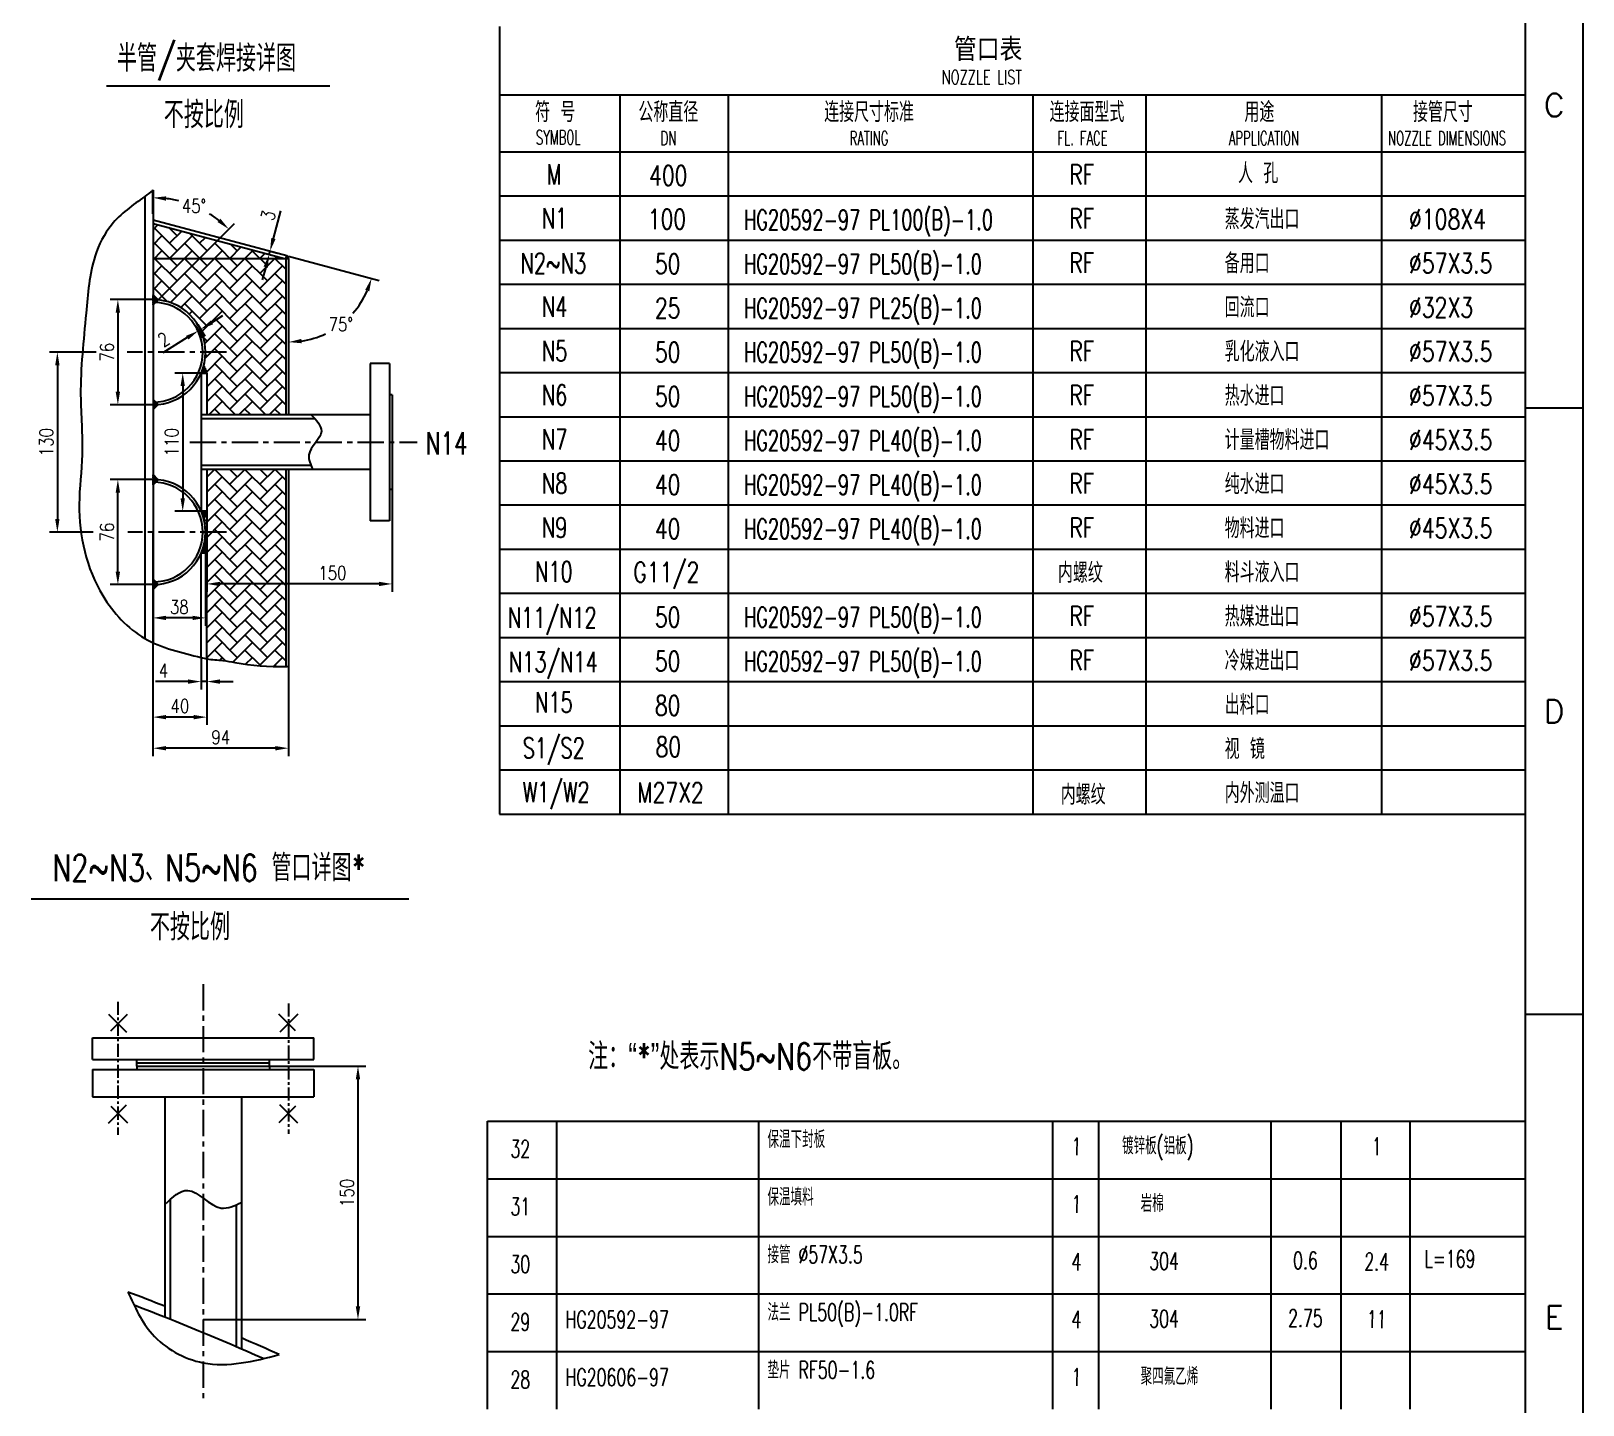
# Model space of a CAD drawing. Header units: millimetres. Extents: x 6795 to 13329, y 1691 to 10942.
# Drawn here: x 10368 to 13329, y 5572 to 8193 of the extents above; entities that cross this region are included whole.
import ezdxf
from ezdxf.enums import TextEntityAlignment as Align

# ---------------------------------------------------------------- set-up
doc = ezdxf.new("R2010")
doc.units = ezdxf.units.MM
doc.header["$LTSCALE"] = 10
doc.linetypes.add('CENTER', pattern=[2, 1.25, -0.25, 0.25, -0.25])
for name, color, linetype in [('1轮廓实线层', 7, 'Continuous'), ('2细线层', 4, 'Continuous'), ('3中心线层', 1, 'CENTER'), ('5剖面线层', 2, 'Continuous'), ('6文字层', 3, 'Continuous'), ('7标注层', 4, 'Continuous'), ('图框层', 7, 'Continuous')]:
    doc.layers.add(name, color=color, linetype=linetype)
doc.styles.add('PC_TEXTSTYLE', font='romans.shx', dxfattribs={"width": 0.8, "bigfont": 'hzfs.shx'})
doc.styles.add('TH_GBDIM', font='romans.shx', dxfattribs={"width": 0.8, "bigfont": 'gbcbig.shx'})
doc.dimstyles.new('TH_GBDIM', dxfattribs={"dimtxt": 26, "dimasz": 25, "dimexe": 15, "dimexo": 0, "dimgap": 8, "dimtad": 1, "dimdec": 1, "dimzin": 0, "dimdsep": 46, "dimtxsty": 'TH_GBDIM', "dimcen": 20, "dimclrd": 130, "dimclre": 130, "dimclrt": 3, "dimadec": 0, "dimazin": 0, "dimtfac": 0.714286, "dimtdec": 1, "dimtmove": 0, "dimatfit": 3, "dimfxl": 0, "dimtolj": 1, "dimtzin": 0, "dimlwd": -1, "dimlwe": -1, "dimarcsym": 0})

# ---------------------------------------------------------------- blocks, each defined once
blk = doc.blocks.new('*D33')
at = {"layer": '7标注层', "color": 130, "ltscale": 2}
for p, q in [((10696.8, 6217.8), (11007.2, 6217.8)), ((10992.2, 6192.8), (10992.2, 5759.6)), ((10696.8, 5734.6), (11007.2, 5734.6))]:
    blk.add_line(p, q, dxfattribs=at)
for points in [[(10988, 6192.8), (10996.4, 6192.8), (10992.2, 6217.8)], [(10988, 5759.6), (10996.4, 5759.6), (10992.2, 5734.6)]]:
    blk.add_solid(points, dxfattribs=at)
at = {"layer": 'Defpoints', "color": 0, "ltscale": 2}
for p in [(10696.8, 6217.8), (10696.8, 5734.6), (10992.2, 5734.6)]:
    blk.add_point(p, dxfattribs=at)
at = {"layer": '7标注层', "color": 3, "ltscale": 2, "insert": (10971.2, 5976.2), "char_height": 26, "attachment_point": 5, "rotation": 90, "style": 'TH_GBDIM'}
blk.add_mtext('\\A1;150{}{}', dxfattribs=at)
blk = doc.blocks.new('*D56')
at = {"layer": '7标注层', "color": 130, "ltscale": 2}
for p, q in [((10601.1, 7844.1), (10601.1, 7889.7)), ((10610.9, 7679.8), (10756.4, 7825.4))]:
    blk.add_line(p, q, dxfattribs=at)
for start, end in [(76.1417, 82.9957), (52.0043, 58.2748)]:
    blk.add_arc((10601.1, 7670.1), 204.6, start, end, dxfattribs=at)
for points in [[(10625.8, 7869), (10626.3, 7877.3), (10601.1, 7874.7)], [(10729.9, 7834.5), (10724.3, 7828.2), (10745.8, 7814.8)]]:
    blk.add_solid(points, dxfattribs=at)
at = {"layer": 'Defpoints', "color": 0, "ltscale": 2}
for p in [(10703.5, 7847.3), (10601.1, 7844.1), (10601.1, 7670.1), (10610.9, 7679.8), (10601.1, 7023.9)]:
    blk.add_point(p, dxfattribs=at)
at = {"layer": '7标注层', "color": 3, "ltscale": 2, "insert": (10679.4, 7859.1), "char_height": 26, "attachment_point": 5, "style": 'TH_GBDIM'}
blk.add_mtext('\\A1;45%%d{}{}', dxfattribs=at)
blk = doc.blocks.new('*D57')
at = {"layer": '7标注层', "color": 130, "ltscale": 2}
for p, q in [((10601.1, 7680.3), (10519.1, 7680.3)), ((10534.1, 7655.3), (10534.1, 7504.7)), ((10601.1, 7479.7), (10519.1, 7479.7))]:
    blk.add_line(p, q, dxfattribs=at)
for points in [[(10529.9, 7655.3), (10538.3, 7655.3), (10534.1, 7680.3)], [(10529.9, 7504.7), (10538.3, 7504.7), (10534.1, 7479.7)]]:
    blk.add_solid(points, dxfattribs=at)
at = {"layer": 'Defpoints', "color": 0, "ltscale": 2}
for p in [(10601.1, 7680.3), (10534.1, 7479.7), (10601.1, 7479.7)]:
    blk.add_point(p, dxfattribs=at)
at = {"layer": '7标注层', "color": 3, "ltscale": 2, "insert": (10513.1, 7580), "char_height": 26, "attachment_point": 5, "rotation": 90, "style": 'TH_GBDIM'}
blk.add_mtext('\\A1;76{}{}', dxfattribs=at)
blk = doc.blocks.new('*D58')
at = {"layer": '7标注层', "color": 130, "ltscale": 2}
for p, q in [((10601.1, 7337.1), (10519.1, 7337.1)), ((10534.1, 7161.5), (10534.1, 7312.1)), ((10601.1, 7136.5), (10519.1, 7136.5))]:
    blk.add_line(p, q, dxfattribs=at)
for points in [[(10529.9, 7312.1), (10538.3, 7312.1), (10534.1, 7337.1)], [(10529.9, 7161.5), (10538.3, 7161.5), (10534.1, 7136.5)]]:
    blk.add_solid(points, dxfattribs=at)
at = {"layer": 'Defpoints', "color": 0, "ltscale": 2}
for p in [(10534.1, 7337.1), (10601.1, 7337.1), (10601.1, 7136.5)]:
    blk.add_point(p, dxfattribs=at)
at = {"layer": '7标注层', "color": 3, "ltscale": 2, "insert": (10513.1, 7236.8), "char_height": 26, "attachment_point": 5, "rotation": 90, "style": 'TH_GBDIM'}
blk.add_mtext('\\A1;76{}{}', dxfattribs=at)
blk = doc.blocks.new('*D59')
at = {"layer": '7标注层', "color": 130, "ltscale": 2}
for p, q in [((10713.4, 7636.8), (10734.6, 7649.9)), ((10682, 7630), (10695.5, 7608.1)), ((10686.5, 7632.8), (10700, 7610.8)), ((10692.1, 7623.6), (10687.6, 7620.8)), ((10666.4, 7607.7), (10619.7, 7578.8))]:
    blk.add_line(p, q, dxfattribs=at)
for points in [[(10711.2, 7640.3), (10715.6, 7633.2), (10692.1, 7623.6)], [(10664.2, 7611.2), (10668.6, 7604.1), (10687.6, 7620.8)]]:
    blk.add_solid(points, dxfattribs=at)
at = {"layer": 'Defpoints', "color": 0, "ltscale": 2}
for p in [(10682, 7630), (10686.5, 7632.8), (10692.1, 7623.6)]:
    blk.add_point(p, dxfattribs=at)
at = {"layer": '7标注层', "color": 3, "ltscale": 2, "insert": (10621.4, 7604.5), "char_height": 26, "attachment_point": 5, "rotation": 31.7425, "style": 'TH_GBDIM'}
blk.add_mtext('\\A1;2', dxfattribs=at)
blk = doc.blocks.new('*D60')
at = {"layer": '7标注层', "color": 130, "ltscale": 2}
for p, q in [((10601.1, 7236.8), (10601.1, 7058.1)), ((10701.5, 7236.8), (10701.5, 7058.1)), ((10676.5, 7073.1), (10626.1, 7073.1))]:
    blk.add_line(p, q, dxfattribs=at)
for points in [[(10626.1, 7077.2), (10626.1, 7068.9), (10601.1, 7073.1)], [(10676.5, 7077.2), (10676.5, 7068.9), (10701.5, 7073.1)]]:
    blk.add_solid(points, dxfattribs=at)
at = {"layer": 'Defpoints', "color": 0, "ltscale": 2}
for p in [(10601.1, 7236.8), (10701.5, 7236.8), (10601.1, 7073.1)]:
    blk.add_point(p, dxfattribs=at)
at = {"layer": '7标注层', "color": 3, "ltscale": 2, "insert": (10651.3, 7094.1), "char_height": 26, "attachment_point": 5, "style": 'TH_GBDIM'}
blk.add_mtext('\\A1;38{}{}', dxfattribs=at)
blk = doc.blocks.new('*D61')
at = {"layer": '7标注层', "color": 130, "ltscale": 2}
for p, q in [((10601.1, 7023.9), (10601.1, 6809.5)), ((10859.7, 6980.7), (10859.7, 6809.5)), ((10834.7, 6824.5), (10626.1, 6824.5))]:
    blk.add_line(p, q, dxfattribs=at)
for points in [[(10626.1, 6828.6), (10626.1, 6820.3), (10601.1, 6824.5)], [(10834.7, 6828.6), (10834.7, 6820.3), (10859.7, 6824.5)]]:
    blk.add_solid(points, dxfattribs=at)
at = {"layer": 'Defpoints', "color": 0, "ltscale": 2}
for p in [(10601.1, 7023.9), (10859.7, 6980.7), (10601.1, 6824.5)]:
    blk.add_point(p, dxfattribs=at)
at = {"layer": '7标注层', "color": 3, "ltscale": 2, "insert": (10730.4, 6845.5), "char_height": 26, "attachment_point": 5, "style": 'TH_GBDIM'}
blk.add_mtext('\\A1;94', dxfattribs=at)
blk = doc.blocks.new('*D70')
at = {"layer": '7标注层', "color": 130, "ltscale": 2}
for p, q in [((10492.4, 7580), (10403.7, 7580)), ((10418.7, 7555), (10418.7, 7261.8)), ((10486.9, 7236.8), (10403.7, 7236.8))]:
    blk.add_line(p, q, dxfattribs=at)
for points in [[(10414.5, 7555), (10422.8, 7555), (10418.7, 7580)], [(10414.5, 7261.8), (10422.8, 7261.8), (10418.7, 7236.8)]]:
    blk.add_solid(points, dxfattribs=at)
at = {"layer": 'Defpoints', "color": 0, "ltscale": 2}
for p in [(10492.4, 7580), (10418.7, 7236.8), (10486.9, 7236.8)]:
    blk.add_point(p, dxfattribs=at)
at = {"layer": '7标注层', "color": 3, "ltscale": 2, "insert": (10397.7, 7408.4), "char_height": 26, "attachment_point": 5, "rotation": 90, "style": 'TH_GBDIM'}
blk.add_mtext('\\A1;130{}{}', dxfattribs=at)
blk = doc.blocks.new('*D71')
at = {"layer": '7标注层', "color": 130, "ltscale": 2}
for p, q in [((10601.1, 7062.5), (10601.1, 6868.8)), ((10703.8, 6996.4), (10703.8, 6868.8)), ((10678.8, 6883.8), (10626.1, 6883.8))]:
    blk.add_line(p, q, dxfattribs=at)
for points in [[(10626.1, 6887.9), (10626.1, 6879.6), (10601.1, 6883.8)], [(10678.8, 6887.9), (10678.8, 6879.6), (10703.8, 6883.8)]]:
    blk.add_solid(points, dxfattribs=at)
at = {"layer": 'Defpoints', "color": 0, "ltscale": 2}
for p in [(10601.1, 7062.5), (10703.8, 6996.4), (10601.1, 6883.8)]:
    blk.add_point(p, dxfattribs=at)
at = {"layer": '7标注层', "color": 3, "ltscale": 2, "insert": (10652.5, 6904.8), "char_height": 26, "attachment_point": 5, "style": 'TH_GBDIM'}
blk.add_mtext('\\A1;40{}{}', dxfattribs=at)
blk = doc.blocks.new('*D72')
at = {"layer": '7标注层', "color": 130, "ltscale": 2}
blk.add_line((10859.7, 7763.3), (11032.6, 7717), dxfattribs=at)
for start, end in [(318.2913, 336.2601), (278.7399, 295.4794)]:
    blk.add_arc((10859.7, 7763.3), 164.1, start, end, dxfattribs=at)
for points in [[(11005.9, 7698.6), (11013.8, 7695.9), (11018.1, 7720.8)], [(10884.9, 7597), (10884.3, 7605.3), (10859.7, 7599.3)]]:
    blk.add_solid(points, dxfattribs=at)
at = {"layer": 'Defpoints', "color": 0, "ltscale": 2}
for p in [(10601.1, 7832.6), (10856.3, 7764.2), (10859.7, 7757.8), (10929, 7614.6), (10859.7, 7460.3)]:
    blk.add_point(p, dxfattribs=at)
at = {"layer": '7标注层', "color": 3, "ltscale": 2, "insert": (10959.5, 7633.2), "char_height": 26, "attachment_point": 5, "style": 'TH_GBDIM'}
blk.add_mtext('\\A1;75%%d{}{}', dxfattribs=at)
blk = doc.blocks.new('*D73')
at = {"layer": '7标注层', "color": 130, "ltscale": 2}
for p, q in [((10830.9, 7796.9), (10845.1, 7849.9)), ((10818.5, 7767.5), (10837.2, 7762.5)), ((10820.2, 7773.9), (10838.9, 7768.9)), ((10822.7, 7766.4), (10824.4, 7772.8)), ((10816.2, 7742.2), (10809.7, 7718.1))]:
    blk.add_line(p, q, dxfattribs=at)
for points in [[(10826.8, 7798), (10834.9, 7795.8), (10824.4, 7772.8)], [(10812.2, 7743.3), (10820.2, 7741.2), (10822.7, 7766.4)]]:
    blk.add_solid(points, dxfattribs=at)
at = {"layer": 'Defpoints', "color": 0, "ltscale": 2}
for p in [(10818.5, 7767.5), (10820.2, 7773.9), (10824.4, 7772.8)]:
    blk.add_point(p, dxfattribs=at)
at = {"layer": '7标注层', "color": 3, "ltscale": 2, "insert": (10820.9, 7840.9), "char_height": 26, "attachment_point": 5, "rotation": 75, "style": 'TH_GBDIM'}
blk.add_mtext('\\A1;3', dxfattribs=at)
blk = doc.blocks.new('*D74')
at = {"layer": '7标注层', "color": 130, "ltscale": 2}
for p, q in [((11057.1, 7408.4), (11057.1, 7122.9)), ((10703.8, 7356.4), (10703.8, 7122.9)), ((11032.1, 7137.9), (10728.8, 7137.9))]:
    blk.add_line(p, q, dxfattribs=at)
for points in [[(10728.8, 7142), (10728.8, 7133.7), (10703.8, 7137.9)], [(11032.1, 7142), (11032.1, 7133.7), (11057.1, 7137.9)]]:
    blk.add_solid(points, dxfattribs=at)
at = {"layer": 'Defpoints', "color": 0, "ltscale": 2}
for p in [(11057.1, 7408.4), (10703.8, 7356.4), (10703.8, 7137.9)]:
    blk.add_point(p, dxfattribs=at)
at = {"layer": '7标注层', "color": 3, "ltscale": 2, "insert": (10943.5, 7158.9), "char_height": 26, "attachment_point": 5, "style": 'TH_GBDIM'}
blk.add_mtext('\\A1;150{}{}', dxfattribs=at)
blk = doc.blocks.new('*D78')
at = {"layer": '7标注层', "color": 130, "ltscale": 2}
for p, q in [((10703.8, 7540.2), (10642.8, 7540.2)), ((10657.8, 7515.2), (10657.8, 7301.5)), ((10703.8, 7276.5), (10642.8, 7276.5))]:
    blk.add_line(p, q, dxfattribs=at)
for points in [[(10653.6, 7515.2), (10662, 7515.2), (10657.8, 7540.2)], [(10653.6, 7301.5), (10662, 7301.5), (10657.8, 7276.5)]]:
    blk.add_solid(points, dxfattribs=at)
at = {"layer": 'Defpoints', "color": 0, "ltscale": 2}
for p in [(10703.8, 7540.2), (10657.8, 7276.5), (10703.8, 7276.5)]:
    blk.add_point(p, dxfattribs=at)
at = {"layer": '7标注层', "color": 3, "ltscale": 2, "insert": (10636.8, 7408.4), "char_height": 26, "attachment_point": 5, "rotation": 90, "style": 'TH_GBDIM'}
blk.add_mtext('\\A1;110{}{}', dxfattribs=at)
blk = doc.blocks.new('*D79')
at = {"layer": '7标注层', "color": 130, "ltscale": 2}
for p, q in [((10693.2, 6997.5), (10693.2, 6936.6)), ((10703.8, 7000.3), (10703.8, 6936.6)), ((10668.2, 6951.6), (10605.8, 6951.6)), ((10703.8, 6951.6), (10693.2, 6951.6)), ((10728.8, 6951.6), (10753.8, 6951.6))]:
    blk.add_line(p, q, dxfattribs=at)
for points in [[(10668.2, 6955.7), (10668.2, 6947.4), (10693.2, 6951.6)], [(10728.8, 6955.7), (10728.8, 6947.4), (10703.8, 6951.6)]]:
    blk.add_solid(points, dxfattribs=at)
at = {"layer": 'Defpoints', "color": 0, "ltscale": 2}
for p in [(10693.2, 6997.5), (10703.8, 7000.3), (10703.8, 6951.6)]:
    blk.add_point(p, dxfattribs=at)
at = {"layer": '7标注层', "color": 3, "ltscale": 2, "insert": (10621.3, 6972.6), "char_height": 26, "attachment_point": 5, "style": 'TH_GBDIM'}
blk.add_mtext('\\A1;4{}{}', dxfattribs=at)
blk = doc.blocks.new('PC_MXB_BLOCK')
at = {"layer": '1轮廓实线层'}
blk.add_line((-180, 0, 0), (-180, 10, 0), dxfattribs=at)
at = {"layer": '2细线层'}
for p, q in [((-180, 10, 0), (0, 10, 0)), ((-168, 10, 0), (-168, 0, 0)), ((-133, 10, 0), (-133, 0, 0)), ((-82, 10, 0), (-82, 0, 0)), ((-74, 10, 0), (-74, 0, 0)), ((-44.13, 10, 0), (-44.13, 0, 0)), ((-32, 10, 0), (-32, 0, 0)), ((-20, 10, 0), (-20, 0, 0))]:
    blk.add_line(p, q, dxfattribs=at)
at = {"layer": '5剖面线层', "style": 'PC_TEXTSTYLE'}
blk.add_attdef('Ename', (-131.48, 1.63, 0), '', height=2, dxfattribs=at)
at = {"layer": '5剖面线层', "color": 2, "style": 'PC_TEXTSTYLE', "flags": 1}
blk.add_attdef('DM', (-14.8, 1.12, 0), '', height=2, dxfattribs=at)
at = {"layer": '6文字层', "style": 'PC_TEXTSTYLE', "width": 0.75}
for tag, p in [('名称', (-131.43, 5.33, 0)), ('代号', (-166.47, 4.06, 0)), ('材料', (-72.68, 4.21, 0)), ('备注', (-18.86, 4.59, 0))]:
    blk.add_attdef(tag, p, '', height=3, dxfattribs=at)
at = {"layer": '6文字层', "color": 3, "style": 'PC_TEXTSTYLE'}
for tag, width, p, p2 in [('序号', 1.573127, (-179.43, 3.65, 0), (-169.16, 3.65, 0)), ('单重', 1.499012, (-43.03, 4.31, 0), (-33.24, 4.31, 0))]:
    blk.add_attdef(tag, text='', height=3, dxfattribs=dict(at, width=width)).set_placement(p, p2, align=Align.FIT)
for tag, rotation, width, p, p2 in [('数量', 358.9678, 0.924424, (-80.92, 4.14, 0), (-74.83, 4.03, 0)), ('总重', 359.1707, 1.499169, (-30.69, 4.17, 0), (-20.9, 4.03, 0))]:
    blk.add_attdef(tag, text='', height=3, rotation=rotation, dxfattribs=dict(at, width=width)).set_placement(p, p2, align=Align.FIT)

msp = doc.modelspace()

# ---------------------------------------------------------------- hatches: boundary and pattern name
at = {"layer": '5剖面线层', "ltscale": 2}
h = msp.add_hatch(dxfattribs=at)
h.set_pattern_fill('AR-HBONE', color=256, scale=0.2, style=0)
h.paths.add_polyline_path([(10854.58, 7757.84), (10601.14, 7825.75), (10601.14, 7757.84)])
h.paths.add_polyline_path([(10601.14, 7757.84), (10601.14, 7689.57), (10610.89, 7679.82, -0.46055), (10698.27, 7554.87), (10703.81, 7540.22), (10703.81, 7460.35), (10854.58, 7460.35), (10854.58, 7757.84)])
edge = h.paths.add_edge_path()
edge.add_line((10698.27, 7211.67), (10703.81, 7197.02))
edge.add_line((10703.81, 7197.02), (10703.81, 6995.07))
edge.add_spline(control_points=[(10703.81, 6995.07), (10713.92, 6993.2), (10732.04, 6993.13), (10781.47, 6982.46), (10821.99, 6979.63), (10854.58, 6980.57)], knot_values=[1064.8205831, 1064.8205831, 1064.8205831, 1064.8205831, 1095.7579926, 1118.5866164, 1216.3789093, 1216.3789093, 1216.3789093, 1216.3789093], degree=3, periodic=0)
edge.add_line((10854.58, 6980.57), (10854.58, 7356.4))
edge.add_line((10854.58, 7356.4), (10703.81, 7356.4))
edge.add_line((10703.81, 7356.4), (10703.81, 7276.53))
edge.add_line((10703.81, 7276.53), (10698.27, 7261.88))
edge.add_arc((10601.14, 7236.77), 100.32, -14.49085, 14.49085, ccw=False)
h.paths.add_polyline_path([(10599.67, 7614.03), (10622.52, 7628.17), (10643.04, 7595), (10620.19, 7580.87)], flags=9)
h = msp.add_hatch(dxfattribs=at)
h.set_pattern_fill('ANGLE', color=256, scale=0.11, style=0)
h.set_pattern_definition([(0, (6853.18674, 486.215), (0, 0.76835), [0.5588, -0.20955]), (90, (6853.18674, 486.215), (-0.76835, 5e-17), [0.5588, -0.20955])])
h.paths.add_polyline_path([(10610.89, 7679.82, 0.0243396), (10601.14, 7680.29), (10601.14, 7675.01, -0.0126906), (10605.96, 7674.89)])
h.paths.add_polyline_path([(10601.14, 7689.57), (10601.14, 7680.29, -0.0243396), (10610.89, 7679.82)])
h.paths.add_polyline_path([(10605.96, 7674.89, 0.0126906), (10601.14, 7675.01), (10601.14, 7670.07)])
h = msp.add_hatch(dxfattribs=at)
h.set_pattern_fill('ANGLE', color=256, scale=0.11, style=0)
h.set_pattern_definition([(0, (-1112.2541, 15917.5244), (0, -0.76835), [0.5588, -0.20955]), (270, (-1112.2541, 15917.5244), (-0.76835, -5e-17), [0.5588, -0.20955])])
h.paths.add_polyline_path([(10703.81, 7540.22), (10693.25, 7540.22, 0.0386453), (10698.27, 7554.87)])
h = msp.add_hatch(dxfattribs=at)
h.set_pattern_fill('ANGLE', color=256, scale=0.11, style=0)
h.set_pattern_definition([(6e-12, (6853.18674, 14673.735), (8e-14, -0.76835), [0.5588, -0.20955]), (270, (6853.18674, 14673.735), (-0.76835, -8e-14), [0.5588, -0.20955])])
h.paths.add_polyline_path([(10610.89, 7480.13, -0.0243396), (10601.14, 7479.65), (10601.14, 7484.93, 0.0126906), (10605.96, 7485.06)])
h.paths.add_polyline_path([(10601.14, 7470.38), (10601.14, 7479.65, 0.0243396), (10610.89, 7480.13)])
h.paths.add_polyline_path([(10605.96, 7485.06, -0.0126906), (10601.14, 7484.93), (10601.14, 7489.88)])
h = msp.add_hatch(dxfattribs=at)
h.set_pattern_fill('ANGLE', color=256, scale=0.11, style=0)
h.set_pattern_definition([(0, (6853.18674, 143.015), (0, 0.76835), [0.5588, -0.20955]), (90, (6853.18674, 143.015), (-0.76835, 5e-17), [0.5588, -0.20955])])
h.paths.add_polyline_path([(10610.89, 7336.62, 0.0243396), (10601.14, 7337.09), (10601.14, 7331.81, -0.0126906), (10605.96, 7331.69)])
h.paths.add_polyline_path([(10601.14, 7346.37), (10601.14, 7337.09, -0.0243396), (10610.89, 7336.62)])
h.paths.add_polyline_path([(10605.96, 7331.69, 0.0126906), (10601.14, 7331.81), (10601.14, 7326.87)])
h = msp.add_hatch(dxfattribs=at)
h.set_pattern_fill('ANGLE', color=256, scale=0.11, style=0)
h.set_pattern_definition([(0, (-1112.2541, -1100.7744), (0, 0.76835), [0.5588, -0.20955]), (90, (-1112.2541, -1100.7744), (-0.76835, 5e-17), [0.5588, -0.20955])])
h.paths.add_polyline_path([(10703.81, 7276.53), (10693.25, 7276.53, -0.0386453), (10698.27, 7261.88)])
h = msp.add_hatch(dxfattribs=at)
h.set_pattern_fill('ANGLE', color=256, scale=0.11, style=0)
h.set_pattern_definition([(0, (-1112.2541, 15574.3244), (0, -0.76835), [0.5588, -0.20955]), (270, (-1112.2541, 15574.3244), (-0.76835, -5e-17), [0.5588, -0.20955])])
h.paths.add_polyline_path([(10703.81, 7197.02), (10693.25, 7197.02, 0.0386453), (10698.27, 7211.67)])
h = msp.add_hatch(dxfattribs=at)
h.set_pattern_fill('ANGLE', color=256, scale=0.11, style=0)
h.set_pattern_definition([(6e-12, (6853.18674, 14330.535), (8e-14, -0.76835), [0.5588, -0.20955]), (270, (6853.18674, 14330.535), (-0.76835, -8e-14), [0.5588, -0.20955])])
h.paths.add_polyline_path([(10610.89, 7136.93, -0.0243396), (10601.14, 7136.45), (10601.14, 7141.73, 0.0126906), (10605.96, 7141.86)])
h.paths.add_polyline_path([(10601.14, 7127.18), (10601.14, 7136.45, 0.0243396), (10610.89, 7136.93)])
h.paths.add_polyline_path([(10605.96, 7141.86, -0.0126906), (10601.14, 7141.73), (10601.14, 7146.68)])

# ---------------------------------------------------------------- linework, layer by layer
for p, q in [((10585.3, 7877.1), (10585.3, 7033.84)), ((10601.14, 7888.94), (10601.14, 7026.08)), ((10854.58, 7757.84), (10854.58, 7460.35)), ((10859.66, 7757.84), (10859.66, 7460.35)), ((10610.89, 7679.82), (10601.14, 7689.57)), ((10601.14, 7670.07), (10610.89, 7679.82)), ((11015.56, 7558.52), (11015.56, 7258.22)), ((11052.52, 7558.52), (11015.56, 7558.52)), ((11052.52, 7558.52), (11052.52, 7258.22)), ((10693.25, 7540.22), (10693.25, 7276.53)), ((10703.81, 7540.22), (10703.81, 7460.35)), ((11057.14, 7498.46), (11052.52, 7498.46)), ((11057.14, 7498.46), (11057.14, 7318.28)), ((10601.14, 7489.88), (10610.89, 7480.13)), ((10610.89, 7480.13), (10601.14, 7470.38)), ((10610.89, 7336.62), (10601.14, 7346.37)), ((10703.81, 7356.4), (10703.81, 7276.53)), ((10854.58, 7356.4), (10854.58, 6980.4)), ((10859.66, 7356.4), (10859.66, 6980.73)), ((10601.14, 7326.87), (10610.89, 7336.62)), ((11057.14, 7318.28), (11052.52, 7318.28)), ((11057.14, 7318.28), (11052.52, 7318.28)), ((11052.52, 7258.22), (11015.56, 7258.22)), ((11052.52, 7258.22), (11015.56, 7258.22)), ((10693.25, 6997.48), (10693.25, 7197.02)), ((10703.81, 6995.07), (10703.81, 7197.02)), ((10601.14, 7146.68), (10610.89, 7136.93)), ((10610.89, 7136.93), (10601.14, 7127.18)), ((10485.58, 6272.14), (10908.08, 6272.14)), ((10485.58, 6230.82), (10485.58, 6272.14)), ((10908.08, 6230.82), (10908.08, 6272.14)), ((10485.58, 6230.82), (10908.08, 6230.82)), ((10570.08, 6217.82), (10570.08, 6230.82)), ((10570.08, 6224.32), (10823.58, 6224.32)), ((10570.08, 6217.82), (10570.08, 6211.32)), ((10570.08, 6217.82), (10823.58, 6217.82)), ((10823.58, 6217.82), (10823.58, 6230.82)), ((10823.58, 6217.82), (10823.58, 6211.32)), ((10823.58, 6217.82), (10823.58, 6211.32)), ((10485.58, 6211.32), (10485.58, 6159.32)), ((10485.58, 6211.32), (10908.08, 6211.32)), ((10908.08, 6211.32), (10908.08, 6159.32)), ((10908.08, 6211.32), (10908.08, 6159.32)), ((10485.58, 6159.32), (10908.08, 6159.32))]:
    msp.add_line(p, q)
at = {"ltscale": 2}
for p, q in [((10601.14, 7832.58), (10856.29, 7764.21)), ((10601.14, 7825.75), (10854.58, 7757.84)), ((10859.66, 7757.84), (10601.14, 7757.84)), ((10854.58, 7757.84), (10856.29, 7764.21)), ((10856.29, 7764.21), (10859.66, 7757.84)), ((10703.81, 7540.22), (10698.27, 7554.87)), ((10693.25, 7540.22), (10703.81, 7540.22)), ((10693.25, 7276.53), (10703.81, 7276.53)), ((10703.81, 7276.53), (10698.27, 7261.88)), ((10693.25, 7197.02), (10703.81, 7197.02)), ((10703.81, 7197.02), (10698.27, 7211.67))]:
    msp.add_line(p, q, dxfattribs=at)
at = {"ltscale": 20}
for p, q in [((11015.56, 7460.35), (10693.25, 7460.35)), ((10910.02, 7453.02), (10693.25, 7453.02)), ((10902.69, 7363.73), (10693.25, 7363.73)), ((11015.56, 7356.4), (10693.25, 7356.4)), ((10623.7, 6159.32), (10623.7, 5738.87)), ((10769.95, 6159.32), (10769.95, 5678.16)), ((10634.02, 5963.5), (10634.02, 5734.77)), ((10759.63, 5953.18), (10759.63, 5682.63))]:
    msp.add_line(p, q, dxfattribs=at)
for centre, radius in [((10601.14, 7579.97), 100.32), ((10601.14, 7579.97), 95.04), ((10601.14, 7236.77), 100.32), ((10601.14, 7236.77), 95.04)]:
    msp.add_arc(centre, radius, 270, 90)
for radius, start, end in [(4894.5, 68.47754, 69.3599), (4875, 65.99484, 69.12668), (4894.5, 65.70351, 66.62507)]:
    msp.add_arc((8828.08, 1206.61), radius, start, end, dxfattribs=at)
at = {"layer": '1轮廓实线层', "ltscale": 2}
msp.add_line((13219.2, 10832.27), (13219.2, 1801.27), dxfattribs=at)
at = {"layer": '1轮廓实线层'}
for p, q in [((11262.42, 8201.48), (11262.42, 6698.91)), ((10512.4, 8088.26), (10938.34, 8088.26)), ((11262.42, 6698.91), (13219.2, 6698.91)), ((10368.46, 6537.3), (11089.17, 6537.3))]:
    msp.add_line(p, q, dxfattribs=at)
at = {"layer": '2细线层', "ltscale": 2}
for p, q in [((13329.2, 10942.27), (13329.2, 1691.27)), ((13329.2, 7473.15), (13219.2, 7473.15)), ((13329.2, 6316.77), (13219.2, 6316.77))]:
    msp.add_line(p, q, dxfattribs=at)
at = {"layer": '2细线层'}
for p, q in [((11262.42, 8071.03), (13219.2, 8071.03)), ((11491.46, 8071.03), (11491.46, 6698.91)), ((11698.6, 8071.03), (11698.6, 6698.91)), ((12279.89, 8071.03), (12279.89, 6698.91)), ((12495.08, 8071.03), (12495.08, 6698.91)), ((12944.79, 8071.03), (12944.79, 6698.91)), ((11262.42, 7962.32), (13219.2, 7962.32)), ((11262.42, 7878.09), (13219.2, 7878.09)), ((11262.42, 7793.86), (13219.2, 7793.86)), ((11262.42, 7709.64), (13219.2, 7709.64)), ((11262.42, 7625.41), (13219.2, 7625.41)), ((11262.42, 7541.18), (13219.2, 7541.18)), ((11262.42, 7456.95), (13219.2, 7456.95)), ((11262.42, 7372.73), (13219.2, 7372.73)), ((11262.42, 7288.5), (13219.2, 7288.5)), ((11262.42, 7204.27), (13219.2, 7204.27)), ((11262.42, 7120.05), (13219.2, 7120.05)), ((11262.42, 7035.82), (13219.2, 7035.82)), ((11262.42, 6951.59), (13219.2, 6951.59)), ((11262.42, 6867.36), (13219.2, 6867.36)), ((11262.42, 6783.14), (13219.2, 6783.14)), ((10516, 6317.4), (10550.81, 6282.59)), ((10520.57, 6285.32), (10552.55, 6317.3)), ((10873.08, 6285.32), (10841.1, 6317.3)), ((10877.65, 6317.4), (10842.84, 6282.59)), ((10516, 6109.41), (10550.81, 6144.22)), ((10520.57, 6141.49), (10552.55, 6109.51)), ((10873.08, 6141.49), (10841.1, 6109.51)), ((10877.65, 6109.41), (10842.84, 6144.22))]:
    msp.add_line(p, q, dxfattribs=at)
for points in [[(10903.18, 7460.35), (10922.36, 7429.35), (10898.52, 7383.93), (10906.09, 7356.4)], [(10623.7, 5953.87), (10667.32, 5980.86), (10731.22, 5947.32), (10769.95, 5957.96)], [(10553.37, 5786.95), (10599.46, 5707.13), (10696.83, 5652.06), (10841.96, 5667.6)]]:
    msp.add_spline(points, degree=3, dxfattribs=at)
at = {"layer": '3中心线层', "ltscale": 4}
for p, q in [((10741.14, 7579.97), (10551.8, 7579.97)), ((10671.53, 7408.37), (11105.03, 7408.37)), ((10741.4, 7236.77), (10552.95, 7236.77)), ((10696.83, 6374.35), (10696.83, 5579.87))]:
    msp.add_line(p, q, dxfattribs=at)
at = {"layer": '3中心线层', "ltscale": 2}
for p, q in [((10534.33, 6340.75), (10534.33, 6086.85)), ((10859.33, 6337.37), (10859.33, 6089.11))]:
    msp.add_line(p, q, dxfattribs=at)
at = {"layer": '7标注层', "ltscale": 2}
msp.add_spline([(10601.14, 7888.94), (10585.3, 7877.1), (10521.73, 7822.63), (10490.86, 7763.7), (10473.45, 7654.47), (10463.08, 7497.89), (10465.95, 7384.8), (10460.32, 7289.81), (10505.49, 7115.5), (10585.3, 7033.84), (10693.25, 6997.48), (10703.81, 6995.07), (10734.58, 6991.89), (10757.06, 6987.94), (10854.58, 6980.57), (10859.66, 6980.73)], degree=3, dxfattribs=at)

# ---------------------------------------------------------------- block references
at = {"layer": '图框层'}
ref = msp.add_blockref('PC_MXB_BLOCK', (13219.2, 6003.27, 0), dxfattribs=dict(at, xscale=11, yscale=11, zscale=11))
ref.add_attrib('序号', '32', dxfattribs={"layer": '6文字层', "color": 3, "height": 33, "style": 'PC_TEXTSTYLE', "width": 0.667}).set_placement((11301.95, 6043.43), align=Align.CENTER)
ref.add_attrib('名称', '保温下封板 ', (11773.45, 6061.85, 0), dxfattribs={"layer": '6文字层', "height": 33, "style": 'PC_TEXTSTYLE', "width": 0.667})
ref.add_attrib('数量', '1', dxfattribs={"layer": '6文字层', "color": 3, "height": 33, "rotation": 358.96785, "style": 'PC_TEXTSTYLE', "width": 0.667}).set_placement((12362.56, 6048.16), align=Align.CENTER)
ref.add_attrib('材料', '  镀锌板(铝板)', (12419.74, 6049.59, 0), dxfattribs={"layer": '6文字层', "height": 33, "style": 'PC_TEXTSTYLE', "width": 0.667})
ref.add_attrib('总重', '1', dxfattribs={"layer": '6文字层', "color": 3, "height": 33, "rotation": 359.17072, "style": 'PC_TEXTSTYLE', "width": 0.667}).set_placement((12935.43, 6048.37), align=Align.CENTER)
ref = msp.add_blockref('PC_MXB_BLOCK', (13219.2, 5893.27, 0), dxfattribs=dict(at, xscale=11, yscale=11, zscale=11))
ref.add_attrib('序号', '31', dxfattribs={"layer": '6文字层', "color": 3, "height": 33, "style": 'PC_TEXTSTYLE', "width": 0.667}).set_placement((11301.95, 5933.43), align=Align.CENTER)
ref.add_attrib('名称', '保温填料', (11773.45, 5951.85, 0), dxfattribs={"layer": '6文字层', "height": 33, "style": 'PC_TEXTSTYLE', "width": 0.667})
ref.add_attrib('数量', '1', dxfattribs={"layer": '6文字层', "color": 3, "height": 33, "rotation": 358.96785, "style": 'PC_TEXTSTYLE', "width": 0.667}).set_placement((12362.56, 5938.16), align=Align.CENTER)
ref.add_attrib('材料', '    岩棉', (12419.74, 5939.59, 0), dxfattribs={"layer": '6文字层', "height": 33, "style": 'PC_TEXTSTYLE', "width": 0.667})
ref = msp.add_blockref('PC_MXB_BLOCK', (13219.2, 5783.27, 0), dxfattribs=dict(at, xscale=11, yscale=11, zscale=11))
ref.add_attrib('序号', '30', dxfattribs={"layer": '6文字层', "color": 3, "height": 33, "style": 'PC_TEXTSTYLE', "width": 0.667}).set_placement((11301.95, 5823.43), align=Align.CENTER)
ref.add_attrib('名称', '接管 %%c57X3.5', (11773.45, 5841.85, 0), dxfattribs={"layer": '6文字层', "height": 33, "style": 'PC_TEXTSTYLE', "width": 0.667})
ref.add_attrib('数量', '4', dxfattribs={"layer": '6文字层', "color": 3, "height": 33, "rotation": 358.96785, "style": 'PC_TEXTSTYLE', "width": 0.667}).set_placement((12362.56, 5828.16), align=Align.CENTER)
ref.add_attrib('材料', '     304', (12419.74, 5829.59, 0), dxfattribs={"layer": '6文字层', "height": 33, "style": 'PC_TEXTSTYLE', "width": 0.667})
ref.add_attrib('单重', '0.6', dxfattribs={"layer": '6文字层', "color": 3, "height": 33, "style": 'PC_TEXTSTYLE', "width": 0.667}).set_placement((12799.71, 5830.71), align=Align.CENTER)
ref.add_attrib('总重', '2.4', dxfattribs={"layer": '6文字层', "color": 3, "height": 33, "rotation": 359.17072, "style": 'PC_TEXTSTYLE', "width": 0.667}).set_placement((12935.43, 5828.37), align=Align.CENTER)
ref.add_attrib('备注', ' L=169', (13011.78, 5833.76, 0), dxfattribs={"layer": '6文字层', "height": 33, "style": 'PC_TEXTSTYLE', "width": 0.667})
ref = msp.add_blockref('PC_MXB_BLOCK', (13219.2, 5673.27, 0), dxfattribs=dict(at, xscale=11, yscale=11, zscale=11))
ref.add_attrib('序号', '29', dxfattribs={"layer": '6文字层', "color": 3, "height": 33, "style": 'PC_TEXTSTYLE', "width": 0.667}).set_placement((11301.95, 5713.43), align=Align.CENTER)
ref.add_attrib('代号', 'HG20592-97', (11388.06, 5717.91, 0), dxfattribs={"layer": '6文字层', "height": 33, "style": 'PC_TEXTSTYLE', "width": 0.667})
ref.add_attrib('名称', '法兰 PL50(B)-1.0RF', (11773.45, 5731.85, 0), dxfattribs={"layer": '6文字层', "height": 33, "style": 'PC_TEXTSTYLE', "width": 0.667})
ref.add_attrib('数量', '4', dxfattribs={"layer": '6文字层', "color": 3, "height": 33, "rotation": 358.96785, "style": 'PC_TEXTSTYLE', "width": 0.667}).set_placement((12362.56, 5718.16), align=Align.CENTER)
ref.add_attrib('材料', '     304', (12419.74, 5719.59, 0), dxfattribs={"layer": '6文字层', "height": 33, "style": 'PC_TEXTSTYLE', "width": 0.667})
ref.add_attrib('单重', '2.75', dxfattribs={"layer": '6文字层', "color": 3, "height": 33, "style": 'PC_TEXTSTYLE', "width": 0.667}).set_placement((12799.71, 5720.71), align=Align.CENTER)
ref.add_attrib('总重', '11', dxfattribs={"layer": '6文字层', "color": 3, "height": 33, "rotation": 359.17072, "style": 'PC_TEXTSTYLE', "width": 0.667}).set_placement((12935.43, 5718.37), align=Align.CENTER)
ref = msp.add_blockref('PC_MXB_BLOCK', (13219.2, 5563.27, 0), dxfattribs=dict(at, xscale=11, yscale=11, zscale=11))
ref.add_attrib('序号', '28', dxfattribs={"layer": '6文字层', "color": 3, "height": 33, "style": 'PC_TEXTSTYLE', "width": 0.667}).set_placement((11301.95, 5603.43), align=Align.CENTER)
ref.add_attrib('代号', 'HG20606-97', (11388.06, 5607.91, 0), dxfattribs={"layer": '6文字层', "height": 33, "style": 'PC_TEXTSTYLE', "width": 0.667})
ref.add_attrib('名称', '垫片 RF50-1.6', (11773.45, 5621.85, 0), dxfattribs={"layer": '6文字层', "height": 33, "style": 'PC_TEXTSTYLE', "width": 0.667})
ref.add_attrib('数量', '1', dxfattribs={"layer": '6文字层', "color": 3, "height": 33, "rotation": 358.96785, "style": 'PC_TEXTSTYLE', "width": 0.667}).set_placement((12362.56, 5608.16), align=Align.CENTER)
ref.add_attrib('材料', '    聚四氟乙烯', (12419.74, 5609.59, 0), dxfattribs={"layer": '6文字层', "height": 33, "style": 'PC_TEXTSTYLE', "width": 0.667})

# ---------------------------------------------------------------- texts
at = {"layer": '5剖面线层', "style": 'PC_TEXTSTYLE'}
for s, height, width, p in [('NOZZLE LIST', 27.1776, 0.667, (12105.76, 8091.09)), ('SYMBOL', 27.178, 0.6, (11331.51, 7976.2)), ('DN', 27.178, 0.6, (11569.38, 7974.76)), ('RATING', 27.178, 0.6, (11930.14, 7974.76)), ('FL. FACE', 27.178, 0.6, (12326.76, 7974.76)), ('APPLICATION', 27.1776, 0.6, (12653.46, 7974.76)), ('NOZZLE DIMENSIONS', 27.1776, 0.6, (12957.35, 7974.76))]:
    msp.add_text(s, height=height, dxfattribs=dict(at, width=width)).set_placement(p)
at = {"layer": '6文字层', "style": 'PC_TEXTSTYLE'}
for s, height, width, p in [('半管/夹套焊接详图', 50.936, 0.75, (10532.43, 8115.15)), ('不按比例', 50.936, 0.75, (10621.72, 8007.29)), ('符 号', 38.049, 0.75, (11330.1, 8018.98)), ('公称直径', 38.049, 0.75, (11527.21, 8018.98)), ('连接尺寸标准', 38.049, 0.75, (11881.6, 8018.98)), ('连接面型式', 38.049, 0.75, (12311.61, 8018.98)), ('用途', 38.049, 0.75, (12683.42, 8018.98)), ('接管尺寸', 38.049, 0.75, (13004.89, 8018.98)), ('M', 38.75, 0.7, (11352.32, 7899.99)), ('400', 38.049, 0.75, (11547.46, 7897.81)), ('RF', 38.049, 0.75, (12349.17, 7899.99)), ('人 孔', 38.049, 0.75, (12671.27, 7902.31)), ('N1', 38.753, 0.7, (11342.78, 7815.76)), ('100', 38.049, 0.75, (11544.91, 7814.82)), ('HG20592-97 PL100(B)-1.0', 38.0486, 0.65, (11728.68, 7813.48)), ('RF', 38.049, 0.75, (12349.17, 7815.76)), ('蒸发汽出口', 38.049, 0.75, (12645.72, 7814.68)), ('%%c108X4', 38.049, 0.75, (12997.39, 7814.9)), ('N2~N3', 38.753, 0.7, (11302.19, 7730.41)), ('50', 38.049, 0.75, (11558.52, 7729.36)), ('HG20592-97 PL50(B)-1.0', 38.0486, 0.65, (11728.68, 7729.25)), ('RF', 38.049, 0.75, (12349.17, 7731.54)), ('备用口', 38.049, 0.75, (12645.72, 7730.46)), ('%%c57X3.5', 38.049, 0.75, (12997.39, 7730.67)), ('N4', 38.753, 0.7, (11342.86, 7647.31)), ('25', 38.049, 0.75, (11558.52, 7645.13)), ('HG20592-97 PL25(B)-1.0', 38.0486, 0.65, (11728.68, 7645.03)), ('回流口', 38.049, 0.75, (12645.72, 7646.23)), ('%%c32X3', 38.049, 0.75, (12997.39, 7646.45)), ('N5', 38.753, 0.7, (11342.86, 7563.08)), ('50', 38.049, 0.75, (11558.52, 7560.9)), ('HG20592-97 PL50(B)-1.0', 38.0486, 0.65, (11728.68, 7560.8)), ('RF', 38.049, 0.75, (12349.17, 7563.08)), ('RF', 38.049, 0.75, (12349.17, 7563.08)), ('乳化液入口', 38.049, 0.75, (12645.72, 7562)), ('%%c57X3.5', 38.049, 0.75, (12997.39, 7562.22)), ('HG20592-97 PL50(B)-1.0', 38.0486, 0.65, (11728.68, 7476.57)), ('N6', 38.753, 0.7, (11342.86, 7478.85)), ('50', 38.049, 0.75, (11558.52, 7476.68)), ('RF', 38.049, 0.75, (12349.17, 7478.85)), ('热水进口', 38.049, 0.75, (12645.72, 7477.77)), ('%%c57X3.5', 38.049, 0.75, (12997.39, 7477.99)), ('N7', 38.753, 0.7, (11342.86, 7394.63)), ('HG20592-97 PL40(B)-1.0', 38.0486, 0.65, (11728.68, 7392.34)), ('RF', 38.049, 0.75, (12349.17, 7394.63)), ('计量槽物料进口', 38.049, 0.75, (12645.72, 7393.56)), ('%%c45X3.5', 38.049, 0.75, (12997.39, 7393.76)), ('N14', 42.629, 0.7, (11121.68, 7384.79)), ('40', 38.049, 0.75, (11558.52, 7392.45)), ('N8', 38.753, 0.7, (11342.86, 7310.4)), ('40', 38.049, 0.75, (11558.52, 7308.22)), ('HG20592-97 PL40(B)-1.0', 38.0486, 0.65, (11728.68, 7308.12)), ('RF', 38.049, 0.75, (12349.17, 7310.4)), ('纯水进口', 38.049, 0.75, (12645.72, 7309.33)), ('%%c45X3.5', 38.049, 0.75, (12997.39, 7309.54)), ('N9', 38.753, 0.7, (11342.86, 7226.17)), ('40', 38.049, 0.75, (11558.52, 7224)), ('HG20592-97 PL40(B)-1.0', 38.0486, 0.65, (11728.68, 7223.89)), ('RF', 38.049, 0.75, (12349.17, 7226.17)), ('物料进口', 38.049, 0.75, (12645.72, 7225.1)), ('%%c45X3.5', 38.049, 0.75, (12997.39, 7225.31)), ('N10', 38.753, 0.7, (11329.83, 7141.94)), ('G11/2', 38.049, 0.75, (11517.57, 7141.34)), ('内螺纹', 38.049, 0.75, (12327.55, 7140.07)), ('料斗液入口', 38.049, 0.75, (12645.72, 7140.86)), ('N11/N12', 38.753, 0.7, (11277.89, 7053.87)), ('50', 38.049, 0.75, (11558.52, 7055.54)), ('HG20592-97 PL50(B)-1.0', 38.0486, 0.65, (11728.68, 7055.43)), ('RF', 38.049, 0.75, (12349.17, 7057.72)), ('热媒进出口', 38.049, 0.75, (12645.72, 7056.64)), ('%%c57X3.5', 38.049, 0.75, (12997.39, 7056.85)), ('N13/N14', 38.753, 0.7, (11279.82, 6969.64)), ('50', 38.049, 0.75, (11558.52, 6971.31)), ('HG20592-97 PL50(B)-1.0', 38.0486, 0.65, (11728.68, 6971.21)), ('RF', 38.049, 0.75, (12349.17, 6973.49)), ('冷媒进出口', 38.049, 0.75, (12645.72, 6972.41)), ('%%c57X3.5', 38.049, 0.75, (12997.39, 6972.63)), ('N15', 38.753, 0.7, (11329.83, 6892.62)), ('出料口', 38.049, 0.75, (12645.72, 6888.18)), ('80', 38.049, 0.75, (11558.52, 6887.09)), ('S1/S2', 38.753, 0.7, (11306.36, 6805.48)), ('80', 38.049, 0.75, (11559.87, 6808.24)), ('视 镜', 38.049, 0.75, (12645.72, 6803.95)), ('W1/W2', 38.753, 0.7, (11306.36, 6721.25)), ('M27X2', 38.049, 0.75, (11524.72, 6720.74)), ('内螺纹', 38.049, 0.75, (12332.85, 6716.8)), ('内外测温口', 38.049, 0.75, (12645.72, 6719.73)), ('N2~N3、N5~N6 管口详图*', 50.9355, 0.75, (10409.18, 6570.81)), ('不按比例', 50.936, 0.75, (10595.29, 6457.77)), ('注：“*”处表示N5~N6不带盲板。', 50.9355, 0.75, (11431.33, 6211.04))]:
    msp.add_text(s, height=height, dxfattribs=dict(at, width=width)).set_placement(p)
msp.add_text('管口表', height=43.484, dxfattribs=at).set_placement((12129.21, 8135.62))
for s, p in [('C', (13274.2, 8051.33)), ('D', (13274.2, 6894.96)), ('E', (13274.2, 5738.58))]:
    msp.add_text(s, height=44, dxfattribs=at).set_placement(p, align=Align.MIDDLE)

# ---------------------------------------------------------------- dimensions: what is measured, and where the dimension line sits
at = {"layer": '7标注层', "ltscale": 2}
for base, line1, line2, text, picture, middle in [((10703.45, 7847.28), ((10601.14, 7670.07), (10610.89, 7679.82)), ((10601.14, 7844.07), (10601.14, 7023.91)), '45%%d{}{}', '*D56', (10679.45, 7859.12)), ((10928.99, 7614.63), ((10601.14, 7832.58), (10856.29, 7764.21)), ((10859.66, 7757.84), (10859.66, 7460.35)), '75%%d{}{}', '*D72', (10959.53, 7633.16))]:
    dim = msp.add_angular_dim_2l(base=base, line1=line1, line2=line2, text=text, dimstyle='TH_GBDIM', override={"dimtad": 0, "dimtih": 1, "dimtoh": 1, "dimclrt": 3}, dxfattribs=at)
    dim.commit()
    dim.dimension.update_dxf_attribs({"geometry": picture, "text_midpoint": middle})
dim = msp.add_aligned_dim(p1=(10818.48, 7767.51), p2=(10820.19, 7773.88), distance=-4.34, text='3', dimstyle='TH_GBDIM', override={"dimgap": 8, "dimtad": 1, "dimjust": 0, "dimse1": 0, "dimse2": 0, "dimsd1": 0, "dimsd2": 0, "dimclrt": 3, "dimtvp": 0}, dxfattribs=at)
dim.commit()
dim.dimension.update_dxf_attribs({"geometry": '*D73', "text_midpoint": (10820.91, 7840.92)})
for base, p1, p2, angle, text, picture, middle in [((10534.09, 7479.65), (10601.14, 7680.29), (10601.14, 7479.65), 90, '76{}{}', '*D57', (10513.09, 7579.97)), ((10418.66, 7236.77), (10492.43, 7579.97), (10486.88, 7236.77), 90, '130{}{}', '*D70', (10397.66, 7408.37)), ((10534.09, 7337.09), (10601.14, 7136.45), (10601.14, 7337.09), 270, '76{}{}', '*D58', (10513.09, 7236.77))]:
    dim = msp.add_linear_dim(base=base, p1=p1, p2=p2, angle=angle, text=text, dimstyle='TH_GBDIM', override={"dimgap": 8, "dimtad": 1, "dimjust": 0, "dimse1": 0, "dimse2": 0, "dimsd1": 0, "dimsd2": 0, "dimclrt": 3, "dimtvp": 0}, dxfattribs=at)
    dim.commit()
    dim.dimension.update_dxf_attribs({"geometry": picture, "text_midpoint": middle})
for base, p1, p2, angle, text, picture, middle, dimtype in [((10692.12, 7623.6), (10681.96, 7629.98), (10686.45, 7632.75), 31.74247, '2', '*D59', (10632.41, 7586.66), 161), ((10657.79, 7276.53), (10703.81, 7540.22), (10703.81, 7276.53), 90, '110{}{}', '*D78', (10657.79, 7408.37), 160)]:
    dim = msp.add_linear_dim(base=base, p1=p1, p2=p2, angle=angle, text=text, dimstyle='TH_GBDIM', override={"dimgap": 8, "dimtad": 1, "dimjust": 0, "dimse1": 0, "dimse2": 0, "dimsd1": 0, "dimsd2": 0, "dimclrt": 3, "dimtvp": 0}, dxfattribs=at)
    dim.commit()
    dim.dimension.update_dxf_attribs({"geometry": picture, "text_midpoint": middle, "dimtype": dimtype})
for base, p1, p2, text, picture, middle in [((10703.81, 7137.88), (11057.14, 7408.37), (10703.81, 7356.4), '150{}{}', '*D74', (10943.5, 7137.88)), ((10703.81, 6951.57), (10693.25, 6997.48), (10703.81, 7000.31), '4{}{}', '*D79', (10621.27, 6951.57))]:
    dim = msp.add_linear_dim(base=base, p1=p1, p2=p2, text=text, dimstyle='TH_GBDIM', override={"dimgap": 8, "dimtad": 1, "dimjust": 0, "dimse1": 0, "dimse2": 0, "dimsd1": 0, "dimsd2": 0, "dimclrt": 3, "dimtvp": 0}, dxfattribs=at)
    dim.commit()
    dim.dimension.update_dxf_attribs({"geometry": picture, "text_midpoint": middle, "dimtype": 160})
for base, p1, p2, text, picture, middle in [((10601.14, 7073.05), (10701.46, 7236.77), (10601.14, 7236.77), '38{}{}', '*D60', (10651.3, 7094.05)), ((10601.14, 6883.76), (10703.81, 6996.45), (10601.14, 7062.52), '40{}{}', '*D71', (10652.47, 6904.76)), ((10601.14, 6824.47), (10859.66, 6980.73), (10601.14, 7023.91), '94', '*D61', (10730.4, 6845.47))]:
    dim = msp.add_linear_dim(base=base, p1=p1, p2=p2, text=text, dimstyle='TH_GBDIM', override={"dimgap": 8, "dimtad": 1, "dimjust": 0, "dimse1": 0, "dimse2": 0, "dimsd1": 0, "dimsd2": 0, "dimclrt": 3, "dimtvp": 0}, dxfattribs=at)
    dim.commit()
    dim.dimension.update_dxf_attribs({"geometry": picture, "text_midpoint": middle})
at = {"layer": '7标注层'}
dim = msp.add_linear_dim(base=(10992.21, 5734.6), p1=(10696.83, 6217.82), p2=(10696.83, 5734.6), angle=90, text='150{}{}', dimstyle='TH_GBDIM', dxfattribs=at)
dim.commit()
dim.dimension.update_dxf_attribs({"geometry": '*D33', "text_midpoint": (10971.21, 5976.21)})

doc.saveas('drawing.dxf')
